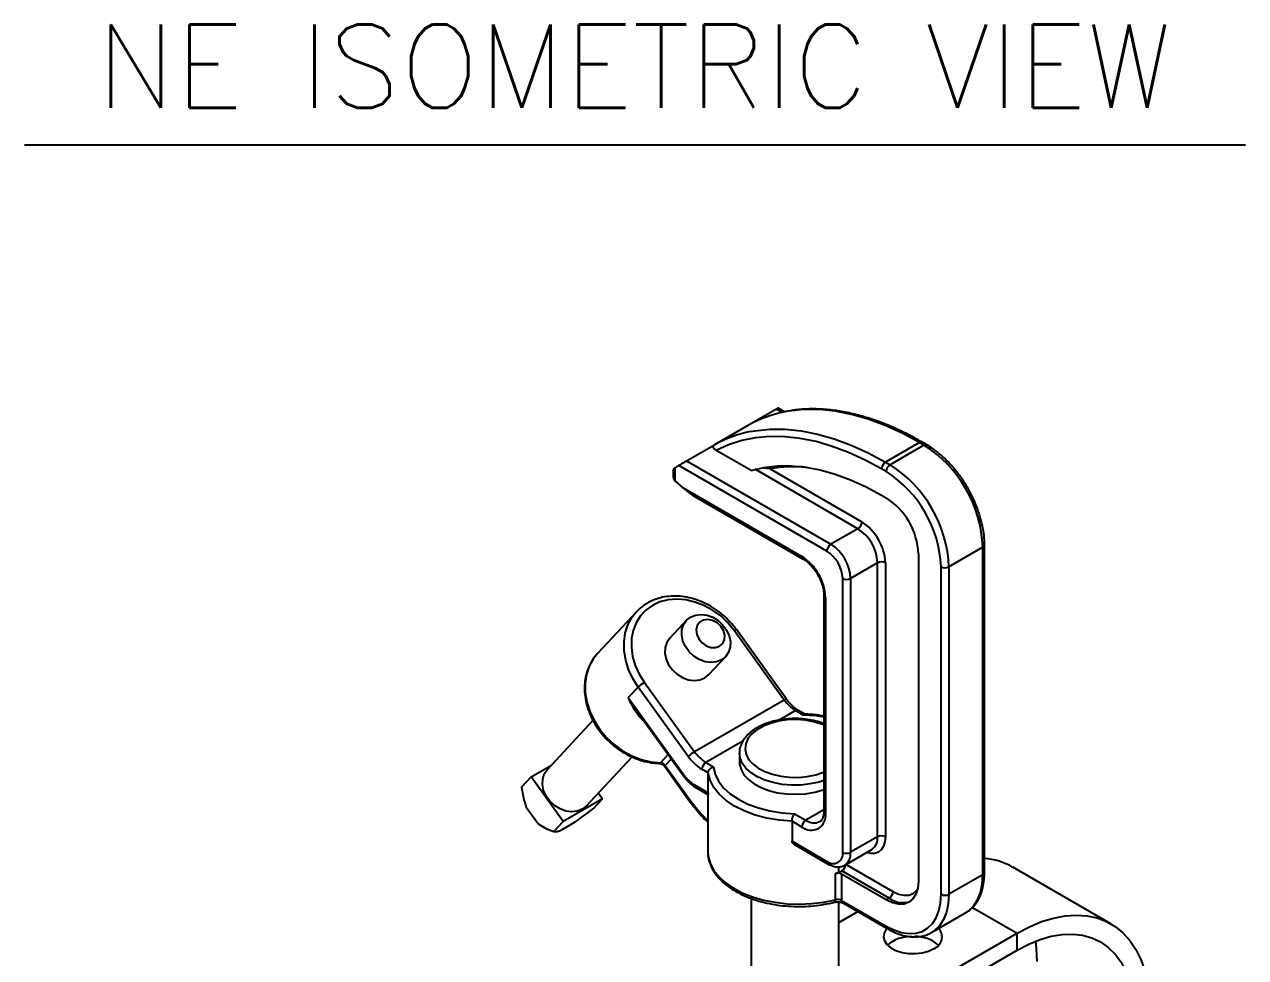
# Model space of a CAD drawing. Extents: x 16.7 to 113.1, y 4.5 to 84.5.
# Drawn here: x 75.33 to 86.31, y 18.97 to 27.36 of the extents above; entities that cross this region are included whole.
import ezdxf
from ezdxf.enums import TextEntityAlignment as Align

# ---------------------------------------------------------------- set-up
doc = ezdxf.new("R2010")
doc.units = 0
doc.header["$MEASUREMENT"] = 0
doc.layers.add('OBJECT', color=7, linetype='CONTINUOUS')
doc.styles.get("Standard").update_dxf_attribs({"font": 'SIMPLEX'})

msp = doc.modelspace()

# ---------------------------------------------------------------- linework, layer by layer
at = {"layer": 'OBJECT', "color": 1}
msp.add_line((75.328, 26.28), (86.314, 26.28), dxfattribs=at)
at = {"layer": 'OBJECT'}
for p, q in [((82.093, 23.903), (81.842, 23.758)), ((82.145, 23.873), (82.093, 23.903)), ((82.166, 23.878), (82.108, 23.911)), ((81.842, 23.758), (81.536, 23.582)), ((81.285, 23.437), (81.536, 23.582)), ((81.865, 23.352), (81.552, 23.532)), ((83.381, 23.602), (83.075, 23.426)), ((83.421, 23.579), (83.116, 23.403)), ((83.421, 23.579), (83.381, 23.602)), ((83.446, 23.582), (83.406, 23.605)), ((81.285, 23.437), (82.584, 22.687)), ((83.075, 23.426), (83.116, 23.403)), ((81.165, 23.36), (81.165, 23.295)), ((81.179, 23.371), (81.217, 23.395)), ((81.179, 23.371), (81.179, 23.261)), ((82.548, 22.626), (81.217, 23.395)), ((82.826, 22.827), (81.901, 23.362)), ((82.037, 23.365), (82.862, 22.889)), ((83.08, 23.341), (83.04, 23.365)), ((81.254, 23.195), (81.179, 23.261)), ((81.254, 23.195), (82.323, 22.578)), ((81.355, 23.12), (82.333, 22.555)), ((83.04, 23.129), (83.08, 23.106)), ((82.826, 22.827), (82.584, 22.687)), ((83.951, 22.66), (83.646, 22.484)), ((83.951, 19.717), (83.951, 22.66)), ((83.966, 19.737), (83.966, 22.681)), ((83.371, 22.602), (83.371, 19.658)), ((83.003, 22.521), (82.761, 22.381)), ((83.003, 20.058), (83.003, 22.521)), ((83.074, 22.521), (83.074, 20.058)), ((83.575, 19.541), (83.575, 22.484)), ((83.646, 22.484), (83.646, 19.541)), ((82.69, 19.918), (82.69, 22.381)), ((82.761, 22.381), (82.761, 19.918)), ((82.52, 22.231), (82.52, 20.288)), ((82.535, 22.21), (82.535, 20.268)), ((80.835, 22.081), (80.485, 21.706)), ((80.809, 22.05), (80.835, 22.081)), ((81.285, 22.004), (81.134, 21.843)), ((82.164, 21.287), (81.713, 21.912)), ((82.185, 21.295), (81.734, 21.92)), ((80.485, 21.706), (80.476, 21.695)), ((81.485, 21.516), (81.636, 21.677)), ((80.906, 21.446), (81.357, 20.821)), ((80.85, 21.404), (80.761, 21.309)), ((81.301, 20.779), (80.85, 21.404)), ((80.761, 21.309), (81.271, 20.603)), ((82.164, 21.287), (81.357, 20.821)), ((80.443, 21.102), (80.032, 20.661)), ((80.846, 21.176), (81.266, 20.594)), ((82.266, 21.192), (82.118, 21.107)), ((82.335, 21.152), (82.266, 21.192)), ((82.35, 21.16), (82.291, 21.194)), ((81.791, 20.918), (81.458, 20.726)), ((80.383, 20.334), (80.795, 20.776)), ((81.05, 20.723), (81.119, 20.797)), ((81.761, 20.81), (81.761, 20.729)), ((79.886, 20.596), (80.071, 20.703)), ((81.04, 20.718), (81.04, 20.718)), ((81.089, 20.689), (81.328, 20.358)), ((81.148, 20.757), (81.094, 20.698)), ((81.094, 20.698), (81.333, 20.367)), ((81.479, 20.632), (81.423, 20.665)), ((81.458, 20.726), (81.527, 20.686)), ((79.801, 20.505), (79.886, 20.596)), ((80.175, 20.195), (79.886, 20.596)), ((81.479, 20.454), (81.479, 20.632)), ((80.492, 20.451), (80.529, 20.399)), ((81.352, 20.527), (81.479, 20.454)), ((81.362, 20.504), (81.477, 20.438)), ((81.476, 20.438), (81.476, 19.925)), ((80.529, 20.399), (80.175, 20.195)), ((80.444, 20.308), (80.529, 20.399)), ((79.947, 20.178), (79.843, 20.322)), ((82.256, 20.265), (82.358, 20.206)), ((82.52, 20.3), (82.358, 20.206)), ((79.996, 20.146), (80.005, 20.141)), ((80.09, 20.104), (80.175, 20.195)), ((80.28, 20.188), (80.153, 20.115)), ((82.234, 20.197), (82.234, 20.018)), ((82.323, 20.145), (82.234, 20.197)), ((82.234, 20.018), (82.548, 19.836)), ((83.003, 20.058), (82.761, 19.918)), ((82.256, 19.988), (82.559, 19.813)), ((82.709, 19.803), (82.951, 19.943)), ((82.655, 19.735), (82.655, 19.788)), ((82.721, 19.81), (83.142, 19.567)), ((85.102, 19.275), (84.219, 19.785)), ((82.624, 19.492), (82.624, 19.727)), ((82.682, 19.751), (82.655, 19.735)), ((82.68, 19.721), (82.68, 19.486)), ((83.08, 19.49), (82.68, 19.721)), ((83.107, 19.505), (82.682, 19.751)), ((83.951, 19.717), (83.646, 19.541)), ((81.866, 19.504), (81.866, 18.548)), ((82.656, 18.548), (82.656, 19.472)), ((82.68, 19.486), (83.08, 19.255)), ((82.69, 19.463), (83.091, 19.232)), ((83.107, 19.505), (83.08, 19.49)), ((82.656, 19.287), (82.826, 19.385)), ((83.49, 19.197), (83.796, 19.373)), ((83.858, 19.423), (84.259, 19.191)), ((81.147, 17.395), (84.259, 19.191)), ((84.259, 19.038), (84.259, 19.191)), ((81.147, 17.242), (84.259, 19.038))]:
    msp.add_line(p, q, dxfattribs=at)
at = {"layer": 'OBJECT', "flags": 128}
for points in [[(83.381, 23.602), (83.226, 23.685), (83.071, 23.755), (82.919, 23.812), (82.768, 23.855), (82.621, 23.883), (82.477, 23.898), (82.338, 23.898), (82.205, 23.884), (82.169, 23.878)], [(83.04, 23.365), (82.891, 23.445), (82.742, 23.513), (82.595, 23.568), (82.45, 23.61), (82.308, 23.639), (82.169, 23.654), (82.035, 23.657), (81.905, 23.645), (81.781, 23.621), (81.663, 23.583), (81.552, 23.532)], [(81.861, 23.701), (81.899, 23.708), (82.033, 23.722), (82.172, 23.722), (82.315, 23.707), (82.463, 23.678), (82.613, 23.636), (82.766, 23.579), (82.92, 23.509), (83.075, 23.426)], [(81.865, 23.352), (81.979, 23.378), (82.099, 23.392), (82.225, 23.393), (82.354, 23.381), (82.487, 23.356), (82.623, 23.318), (82.761, 23.267), (82.9, 23.204), (83.04, 23.129)], [(81.713, 21.912), (81.657, 21.981), (81.592, 22.043), (81.519, 22.095), (81.442, 22.137), (81.361, 22.168), (81.279, 22.187), (81.198, 22.194), (81.12, 22.187), (81.046, 22.169), (80.979, 22.138), (80.92, 22.096), (80.87, 22.043), (80.832, 21.982), (80.805, 21.913), (80.79, 21.839), (80.789, 21.76), (80.8, 21.68), (80.824, 21.599), (80.859, 21.521), (80.906, 21.446)], [(80.85, 21.404), (80.802, 21.481), (80.764, 21.562), (80.738, 21.646), (80.724, 21.729), (80.723, 21.811), (80.734, 21.889), (80.758, 21.963), (80.794, 22.029), (80.809, 22.05)], [(81.599, 21.648), (81.555, 21.63), (81.504, 21.625), (81.452, 21.631), (81.399, 21.651), (81.351, 21.681), (81.308, 21.72), (81.275, 21.767), (81.252, 21.817), (81.242, 21.869), (81.244, 21.92), (81.258, 21.966), (81.285, 22.004), (81.321, 22.033), (81.366, 22.051), (81.416, 22.057), (81.469, 22.05), (81.521, 22.031), (81.57, 22.001), (81.612, 21.961), (81.645, 21.915), (81.668, 21.864), (81.679, 21.812), (81.677, 21.761), (81.662, 21.716), (81.636, 21.677), (81.599, 21.648)], [(81.582, 21.772), (81.61, 21.796), (81.626, 21.831), (81.628, 21.87), (81.617, 21.912), (81.593, 21.95), (81.559, 21.982), (81.519, 22.002), (81.477, 22.01), (81.437, 22.004), (81.404, 21.986), (81.382, 21.956), (81.373, 21.918), (81.378, 21.877), (81.395, 21.836), (81.425, 21.801), (81.462, 21.775), (81.504, 21.76), (81.545, 21.759), (81.582, 21.772)], [(81.134, 21.843), (81.134, 21.843), (81.108, 21.804), (81.093, 21.759), (81.091, 21.708), (81.102, 21.656), (81.124, 21.605), (81.158, 21.559), (81.2, 21.519), (81.249, 21.489), (81.301, 21.47), (81.354, 21.463), (81.404, 21.469), (81.449, 21.487), (81.485, 21.516)], [(80.476, 21.695), (80.448, 21.66), (80.41, 21.593), (80.385, 21.518), (80.373, 21.438), (80.373, 21.355), (80.387, 21.27), (80.414, 21.185), (80.453, 21.102), (80.504, 21.023), (80.564, 20.951), (80.633, 20.886), (80.71, 20.831), (80.792, 20.786), (80.877, 20.752), (80.963, 20.731), (81.05, 20.723)], [(82.52, 21.063), (82.5, 21.071), (82.428, 21.092), (82.351, 21.106), (82.271, 21.111), (82.191, 21.108), (82.112, 21.096), (82.039, 21.077), (81.973, 21.051), (81.916, 21.018), (81.87, 20.979), (81.836, 20.937), (81.817, 20.892), (81.811, 20.845), (81.82, 20.799), (81.843, 20.754), (81.88, 20.713), (81.929, 20.676), (81.988, 20.644), (82.057, 20.62), (82.132, 20.602), (82.211, 20.593), (82.291, 20.592), (82.371, 20.599), (82.447, 20.615), (82.517, 20.638), (82.52, 20.639)], [(82.52, 21.133), (82.447, 21.144), (82.335, 21.152)], [(82.52, 20.564), (82.477, 20.55), (82.397, 20.533), (82.314, 20.523), (82.229, 20.522), (82.145, 20.529), (82.065, 20.545), (81.99, 20.568), (81.923, 20.598), (81.865, 20.634), (81.819, 20.675), (81.786, 20.72), (81.766, 20.768), (81.761, 20.808)], [(80.383, 20.334), (80.346, 20.305), (80.302, 20.287), (80.252, 20.282), (80.199, 20.289), (80.147, 20.308), (80.098, 20.338), (80.056, 20.377), (80.022, 20.424), (79.999, 20.474), (79.989, 20.527), (79.991, 20.577), (80.005, 20.623), (80.032, 20.661), (80.032, 20.661)], [(81.089, 20.689), (81.088, 20.69), (81.089, 20.691), (81.091, 20.694), (81.094, 20.698)], [(81.527, 20.686), (81.541, 20.621), (81.572, 20.559), (81.617, 20.499), (81.678, 20.444), (81.751, 20.395), (81.837, 20.352), (81.932, 20.318), (82.035, 20.291), (82.144, 20.274), (82.256, 20.265)], [(81.761, 20.729), (81.762, 20.71), (81.775, 20.662), (81.801, 20.615), (81.841, 20.572), (81.893, 20.533), (81.955, 20.5), (82.026, 20.474), (82.104, 20.454), (82.187, 20.443), (82.272, 20.44), (82.356, 20.445), (82.438, 20.459), (82.514, 20.48), (82.52, 20.482)], [(81.266, 20.594), (81.265, 20.595), (81.266, 20.596), (81.267, 20.599), (81.271, 20.603)], [(82.234, 20.197), (82.119, 20.206), (82.007, 20.225), (81.902, 20.253), (81.804, 20.29), (81.716, 20.334), (81.64, 20.384), (81.577, 20.441), (81.529, 20.502), (81.496, 20.566), (81.479, 20.632)], [(81.328, 20.358), (81.328, 20.358), (81.328, 20.36), (81.33, 20.363), (81.333, 20.367)], [(83.074, 20.058), (83.07, 20.012), (83.058, 19.973), (83.038, 19.942), (83.012, 19.92), (82.98, 19.908), (82.943, 19.907), (82.904, 19.916)], [(81.476, 19.925), (81.479, 19.884), (81.496, 19.821), (81.528, 19.759), (81.574, 19.701), (81.633, 19.647), (81.704, 19.598), (81.786, 19.555), (81.878, 19.518), (81.977, 19.489), (82.081, 19.469), (82.19, 19.456), (82.301, 19.452), (82.411, 19.457), (82.52, 19.47), (82.624, 19.492)], [(83.796, 19.373), (83.822, 19.391), (83.867, 19.434), (83.903, 19.49), (83.93, 19.557), (83.946, 19.633), (83.951, 19.717)], [(83.371, 19.658), (83.366, 19.596), (83.349, 19.542), (83.322, 19.5), (83.286, 19.469), (83.242, 19.453), (83.192, 19.451), (83.137, 19.463), (83.08, 19.49)], [(83.142, 19.567), (83.192, 19.543), (83.24, 19.533), (83.285, 19.534), (83.323, 19.549), (83.355, 19.575), (83.364, 19.586)], [(82.616, 19.47), (82.618, 19.471), (82.621, 19.474), (82.623, 19.478), (82.624, 19.484), (82.624, 19.492)], [(83.08, 19.255), (83.151, 19.22), (83.22, 19.197), (83.286, 19.188), (83.348, 19.191), (83.404, 19.207), (83.454, 19.236), (83.497, 19.277), (83.53, 19.329), (83.555, 19.391), (83.57, 19.462), (83.575, 19.541)], [(83.646, 19.541), (83.64, 19.456), (83.624, 19.38), (83.598, 19.314), (83.562, 19.258), (83.516, 19.214), (83.488, 19.196)], [(84.259, 19.191), (84.369, 19.249), (84.478, 19.295), (84.585, 19.327), (84.69, 19.347), (84.791, 19.354), (84.887, 19.348), (84.978, 19.328), (85.063, 19.296), (85.141, 19.251), (85.211, 19.194), (85.273, 19.124), (85.327, 19.044), (85.372, 18.953), (85.407, 18.853), (85.432, 18.744), (85.447, 18.626), (85.452, 18.502)], [(83.087, 19.233), (83.081, 19.226), (83.062, 19.192), (83.056, 19.156), (83.065, 19.121), (83.088, 19.088), (83.123, 19.059), (83.169, 19.035), (83.224, 19.018), (83.283, 19.009), (83.345, 19.008), (83.405, 19.015), (83.461, 19.03), (83.509, 19.052)], [(84.259, 19.038), (84.363, 19.092), (84.465, 19.134), (84.566, 19.163), (84.664, 19.179), (84.759, 19.182), (84.848, 19.172), (84.931, 19.148), (85.009, 19.112), (85.078, 19.063), (85.14, 19.003), (85.194, 18.93), (85.238, 18.847), (85.274, 18.755), (85.299, 18.653), (85.314, 18.542), (85.319, 18.425)], [(84.423, 19.118), (84.43, 19.053), (84.435, 18.936)]]:
    msp.add_lwpolyline(points, dxfattribs=at)
at = {"layer": 'OBJECT'}
for centre, radius, start, end in [((82.368, 22.828), 1.068, 100.7273, 119.4868), ((82.062, 22.652), 1.068, 100.8272, 119.4881), ((83.396, 23.582), 0.0252, 65.6944, 125.6158), ((83.436, 23.559), 0.0251, 65.7054, 125.6164), ((82.804, 22.611), 1.148, 2.4872, 57.5128), ((83.117, 23.361), 0.0768, 122.6062, 177.3937), ((83.157, 23.338), 0.0768, 122.6062, 177.3937), ((82.499, 22.434), 1.148, 2.4874, 57.5126), ((82.251, 22.24), 1.145, 84.0042, 100.7925), ((82.505, 22.438), 1.071, 2.4872, 57.5128), ((82.739, 22.573), 0.633, 2.6055, 57.3945), ((82.785, 22.892), 0.0768, 302.6062, 357.3937), ((82.613, 22.5), 0.461, 2.6054, 57.3947), ((82.619, 22.504), 0.384, 2.6056, 57.3945), ((82.625, 22.623), 0.0768, 122.6044, 177.3955), ((82.377, 22.364), 0.384, 2.6056, 57.3945), ((83.941, 22.683), 0.0251, 294.3764, 354.2895), ((82.074, 22.189), 0.461, 2.6056, 57.3945), ((82.348, 22.575), 0.0252, 174.4113, 233.9433), ((82.383, 22.367), 0.307, 2.6054, 57.3947), ((83.038, 22.453), 0.0769, 62.6096, 117.3904), ((83.61, 22.552), 0.0769, 242.6098, 297.3902), ((82.725, 22.449), 0.0769, 242.6097, 297.3903), ((82.545, 22.233), 0.0251, 185.7108, 245.6239), ((81.734, 21.888), 0.0324, 90.8907, 129.831), ((81.046, 21.203), 0.281, 120.0122, 134.281), ((82.185, 21.263), 0.0324, 90.881, 129.8357), ((82.442, 21.481), 0.338, 214.8517, 238.6071), ((82.28, 21.172), 0.0251, 65.6894, 125.6208), ((81.497, 20.578), 0.281, 120.0119, 134.2812), ((81.634, 21.011), 0.406, 214.8518, 238.6071), ((81.635, 21.015), 0.338, 214.8517, 238.6071), ((81.039, 20.731), 0.0131, 273.927, 321.764), ((81.046, 20.665), 0.0578, 34.9393, 86.906), ((81.5, 20.661), 0.0768, 122.6049, 177.395), ((81.493, 20.758), 0.271, 214.8517, 238.6069), ((81.376, 20.524), 0.0248, 173.8632, 234.8251), ((82.204, 20.99), 1.071, 215.5927, 227.195), ((82.406, 20.247), 0.131, 230.7968, 9.214), ((82.545, 20.29), 0.0251, 185.6947, 245.6254), ((80.145, 20.43), 0.321, 231.7645, 242.2223), ((82.4, 20.142), 0.0768, 122.6049, 177.395), ((82.431, 20.309), 0.126, 234.3952, 294.1635), ((82.88, 20.045), 0.124, 305.2743, 6.0379), ((83.038, 19.989), 0.0769, 62.6096, 117.3904), ((82.604, 19.904), 0.0873, 230.7969, 9.2139), ((82.725, 19.986), 0.0769, 242.6097, 297.3903), ((82.635, 19.905), 0.126, 306.1004, 5.5853), ((82.572, 19.833), 0.024, 172.7463, 235.9574), ((82.64, 19.816), 0.0777, 302.7938, 353.9627), ((83.922, 19.264), 0.6, 60.3821, 85.8152), ((82.336, 20.867), 1.175, 284.2001, 285.7519), ((82.644, 19.652), 0.0781, 62.8754, 104.7193), ((83.941, 19.74), 0.0251, 294.3755, 354.3043), ((83.066, 19.57), 0.0768, 302.6049, 357.395), ((82.644, 19.416), 0.0781, 62.8754, 104.7193), ((82.704, 19.483), 0.0248, 173.9453, 234.742), ((83.23, 19.68), 0.214, 234.8692, 288.9), ((83.61, 19.609), 0.0769, 242.6098, 297.3902), ((83.105, 19.252), 0.0252, 174.3805, 234.2928), ((83.471, 19.158), 0.113, 289.871, 42.1377), ((83.299, 18.84), 0.32, 88.4488, 130.4146), ((83.344, 18.839), 0.322, 49.7269, 90.8608)]:
    msp.add_arc(centre, radius, start, end, dxfattribs=at)
for centre, major_axis, ratio, start_param, end_param in [((82.06, 23.882), (0.0485, 0.0297), 0.027575, 0.014954, 0.80027), ((81.252, 23.415), (0.0485, 0.0297), 0.027575, 0.80027, 2.371067), ((81.215, 23.391), (0.05, 0.0308), 0.027571, 2.339213, 3.156401), ((81.215, 23.324), (0.0354, 0.0612), 0.577335, 2.356235, 2.871597), ((81.215, 23.282), (0.0487, -0.0161), 0.700151, 3.884192, 4.154229), ((81.289, 23.215), (0.13, -0.113), 0.224841, 4.634614, 5.420093)]:
    msp.add_ellipse(centre, major_axis=major_axis, ratio=ratio, start_param=start_param, end_param=end_param, dxfattribs=at)
for points, knots in [([(83.406, 23.605), (83.381, 23.619), (83.31, 23.659), (83.193, 23.717), (83.054, 23.777), (82.916, 23.825), (82.78, 23.863), (82.646, 23.888), (82.515, 23.903), (82.388, 23.906), (82.275, 23.899), (82.208, 23.886), (82.179, 23.881)], [0, 0, 0, 0, 0.057095, 0.165488, 0.27391, 0.382317, 0.490678, 0.598951, 0.707087, 0.815025, 0.922711, 1, 1, 1, 1]), ([(81.552, 23.532), (81.544, 23.537), (81.532, 23.546), (81.525, 23.559), (81.525, 23.57), (81.529, 23.577), (81.534, 23.58), (81.536, 23.582)], [0, 0, 0, 0, 0.350281, 0.585229, 0.760499, 0.899707, 1, 1, 1, 1]), ([(83.966, 22.681), (83.966, 22.695), (83.965, 22.737), (83.957, 22.809), (83.938, 22.897), (83.911, 22.986), (83.877, 23.074), (83.834, 23.161), (83.785, 23.244), (83.73, 23.323), (83.67, 23.396), (83.606, 23.462), (83.539, 23.52), (83.485, 23.559), (83.454, 23.577), (83.446, 23.582)], [0, 0, 0, 0, 0.044817, 0.129353, 0.213788, 0.298089, 0.382268, 0.466367, 0.550437, 0.634532, 0.718694, 0.802982, 0.887453, 0.972156, 1, 1, 1, 1]), ([(82.037, 23.365), (82.037, 23.365), (82.02, 23.369), (82, 23.37), (81.98, 23.372)], [0, 0, 0, 0, 0.004923, 1, 1, 1, 1]), ([(82.333, 22.555), (82.339, 22.551), (82.358, 22.54), (82.389, 22.514), (82.425, 22.475), (82.457, 22.43), (82.484, 22.38), (82.504, 22.329), (82.517, 22.28), (82.52, 22.248), (82.52, 22.233), (82.52, 22.231)], [0, 0, 0, 0, 0.067196, 0.197029, 0.32808, 0.460157, 0.592759, 0.725244, 0.856829, 0.979682, 1, 1, 1, 1]), ([(81.734, 21.92), (81.724, 21.932), (81.697, 21.968), (81.646, 22.023), (81.579, 22.081), (81.506, 22.13), (81.429, 22.169), (81.348, 22.198), (81.267, 22.217), (81.185, 22.224), (81.106, 22.219), (81.03, 22.203), (80.96, 22.176), (80.897, 22.138), (80.845, 22.095), (80.82, 22.062), (80.809, 22.048)], [0, 0, 0, 0, 0.040622, 0.11622, 0.191886, 0.267591, 0.343335, 0.419107, 0.494881, 0.570603, 0.64619, 0.721537, 0.79654, 0.87114, 0.945362, 1, 1, 1, 1]), ([(80.476, 21.695), (80.474, 21.693), (80.456, 21.675), (80.428, 21.632), (80.396, 21.566), (80.375, 21.495), (80.366, 21.419), (80.368, 21.34), (80.381, 21.26), (80.406, 21.18), (80.441, 21.103), (80.486, 21.029), (80.541, 20.96), (80.603, 20.897), (80.672, 20.842), (80.747, 20.796), (80.826, 20.76), (80.907, 20.734), (80.978, 20.721), (81.023, 20.719), (81.04, 20.718)], [0, 0, 0, 0, 0.005024, 0.063857, 0.122667, 0.181599, 0.240765, 0.300205, 0.3599, 0.419794, 0.479826, 0.539944, 0.600116, 0.660324, 0.720562, 0.780832, 0.841132, 0.901449, 0.961756, 1, 1, 1, 1]), ([(80.906, 21.093), (80.897, 21.101), (80.868, 21.127), (80.828, 21.181), (80.79, 21.245), (80.77, 21.289), (80.762, 21.309), (80.761, 21.309)], [0, 0, 0, 0, 0.135843, 0.450355, 0.765206, 0.99634, 1, 1, 1, 1]), ([(80.848, 21.178), (80.83, 21.203), (80.798, 21.244), (80.772, 21.29), (80.762, 21.309), (80.761, 21.309)], [0, 0, 0, 0, 0.591022, 0.993459, 1, 1, 1, 1]), ([(82.291, 21.194), (82.285, 21.198), (82.266, 21.21), (82.235, 21.236), (82.206, 21.267), (82.19, 21.288), (82.185, 21.295)], [0, 0, 0, 0, 0.173039, 0.507382, 0.844863, 1, 1, 1, 1]), ([(82.52, 21.076), (82.52, 21.076), (82.498, 21.086), (82.448, 21.099), (82.373, 21.114), (82.295, 21.121), (82.215, 21.12), (82.137, 21.112), (82.062, 21.097), (81.992, 21.074), (81.928, 21.045), (81.872, 21.009), (81.825, 20.967), (81.79, 20.92), (81.768, 20.87), (81.759, 20.832), (81.762, 20.811), (81.762, 20.807)], [0, 0, 0, 0, 0.001993, 0.077814, 0.153446, 0.228925, 0.304346, 0.379821, 0.455437, 0.53132, 0.607585, 0.684287, 0.761255, 0.837665, 0.912297, 0.984322, 1, 1, 1, 1]), ([(82.347, 21.161), (82.345, 21.16), (82.341, 21.16), (82.337, 21.155), (82.335, 21.152), (82.335, 21.152)], [0, 0, 0, 0, 0.531199, 0.989388, 1, 1, 1, 1]), ([(82.52, 21.142), (82.506, 21.145), (82.459, 21.154), (82.4, 21.159), (82.357, 21.16), (82.347, 21.161)], [0, 0, 0, 0, 0.262881, 0.835375, 1, 1, 1, 1]), ([(81.04, 20.718), (81.042, 20.718), (81.049, 20.717), (81.062, 20.713), (81.077, 20.703), (81.085, 20.694), (81.089, 20.689)], [0, 0, 0, 0, 0.168704, 0.4522882, 0.7302657, 1, 1, 1, 1]), ([(81.479, 20.632), (81.479, 20.637), (81.48, 20.646), (81.488, 20.66), (81.499, 20.672), (81.513, 20.681), (81.523, 20.685), (81.527, 20.686), (81.527, 20.686)], [0, 0, 0, 0, 0.197777, 0.395365, 0.598087, 0.812873, 0.995764, 1, 1, 1, 1]), ([(81.266, 20.594), (81.271, 20.586), (81.289, 20.564), (81.321, 20.531), (81.348, 20.513), (81.362, 20.504)], [0, 0, 0, 0, 0.210948, 0.607659, 1, 1, 1, 1]), ([(79.801, 20.505), (79.805, 20.474), (79.814, 20.414), (79.833, 20.352), (79.843, 20.322)], [0, 0, 0, 0, 0.519495, 1, 1, 1, 1]), ([(81.479, 20.454), (81.479, 20.45), (81.478, 20.444), (81.478, 20.438), (81.477, 20.438), (81.477, 20.438)], [0, 0, 0, 0, 0.295943, 0.590033, 1, 1, 1, 1]), ([(81.328, 20.358), (81.338, 20.344), (81.367, 20.305), (81.416, 20.247), (81.457, 20.208), (81.476, 20.19)], [0, 0, 0, 0, 0.219086, 0.633752, 1, 1, 1, 1]), ([(80.28, 20.188), (80.291, 20.196), (80.325, 20.219), (80.38, 20.26), (80.422, 20.292), (80.444, 20.308)], [0, 0, 0, 0, 0.205667, 0.600108, 1, 1, 1, 1]), ([(82.234, 20.197), (82.234, 20.201), (82.234, 20.211), (82.238, 20.227), (82.243, 20.242), (82.249, 20.256), (82.254, 20.263), (82.256, 20.265), (82.256, 20.265)], [0, 0, 0, 0, 0.197777, 0.395365, 0.598087, 0.812873, 0.995764, 1, 1, 1, 1]), ([(82.52, 20.288), (82.52, 20.281), (82.52, 20.261), (82.513, 20.233), (82.501, 20.21), (82.492, 20.198), (82.484, 20.195), (82.483, 20.195)], [0, 0, 0, 0, 0.137324, 0.39907, 0.661313, 0.933673, 1, 1, 1, 1]), ([(79.947, 20.178), (79.952, 20.174), (79.979, 20.154), (80.027, 20.129), (80.069, 20.112), (80.09, 20.104)], [0, 0, 0, 0, 0.1168858, 0.5538854, 1, 1, 1, 1]), ([(80.09, 20.104), (80.098, 20.103), (80.113, 20.102), (80.14, 20.111), (80.153, 20.115)], [0, 0, 0, 0, 0.538105, 1, 1, 1, 1]), ([(82.256, 19.988), (82.255, 19.989), (82.249, 19.992), (82.241, 19.999), (82.235, 20.009), (82.234, 20.015), (82.234, 20.018)], [0, 0, 0, 0, 0.097442, 0.481141, 0.777167, 1, 1, 1, 1]), ([(81.477, 19.938), (81.477, 19.937), (81.474, 19.916), (81.479, 19.874), (81.494, 19.814), (81.523, 19.755), (81.563, 19.699), (81.614, 19.647), (81.675, 19.598), (81.747, 19.555), (81.826, 19.517), (81.913, 19.486), (82.006, 19.461), (82.102, 19.443), (82.202, 19.433), (82.303, 19.43), (82.404, 19.434), (82.501, 19.445), (82.572, 19.459), (82.609, 19.468), (82.616, 19.47)], [0, 0, 0, 0, 0.001723, 0.061005, 0.120078, 0.179511, 0.239822, 0.301131, 0.363218, 0.425742, 0.488417, 0.551051, 0.613599, 0.67606, 0.738455, 0.800814, 0.863172, 0.925557, 0.984744, 1, 1, 1, 1]), ([(82.559, 19.813), (82.567, 19.809), (82.588, 19.798), (82.623, 19.787), (82.661, 19.787), (82.691, 19.793), (82.705, 19.802), (82.709, 19.805)], [0, 0, 0, 0, 0.157844, 0.422687, 0.671965, 0.910733, 1, 1, 1, 1]), ([(83.798, 19.377), (83.805, 19.38), (83.829, 19.393), (83.864, 19.426), (83.902, 19.474), (83.931, 19.532), (83.952, 19.598), (83.964, 19.667), (83.965, 19.715), (83.966, 19.737)], [0, 0, 0, 0, 0.058594, 0.215746, 0.373194, 0.53282, 0.695427, 0.860612, 1, 1, 1, 1]), ([(82.616, 19.47), (82.62, 19.471), (82.63, 19.473), (82.648, 19.474), (82.667, 19.472), (82.682, 19.467), (82.688, 19.464), (82.69, 19.463)], [0, 0, 0, 0, 0.152747, 0.38893, 0.634497, 0.849148, 1, 1, 1, 1]), ([(83.091, 19.232), (83.103, 19.225), (83.139, 19.205), (83.199, 19.18), (83.269, 19.162), (83.337, 19.155), (83.401, 19.162), (83.452, 19.176), (83.478, 19.192), (83.487, 19.197)], [0, 0, 0, 0, 0.0889152, 0.2572873, 0.425706, 0.592987, 0.7578183, 0.9192712, 1, 1, 1, 1])]:
    msp.add_open_spline(points, degree=3, knots=knots, dxfattribs=at)

# ---------------------------------------------------------------- texts
at = {"layer": 'OBJECT', "color": 1}
msp.add_text('NE ISOMETRIC VIEW', height=0.75, dxfattribs=at).set_placement((80.815, 26.611), align=Align.CENTER)

doc.saveas('drawing.dxf')
